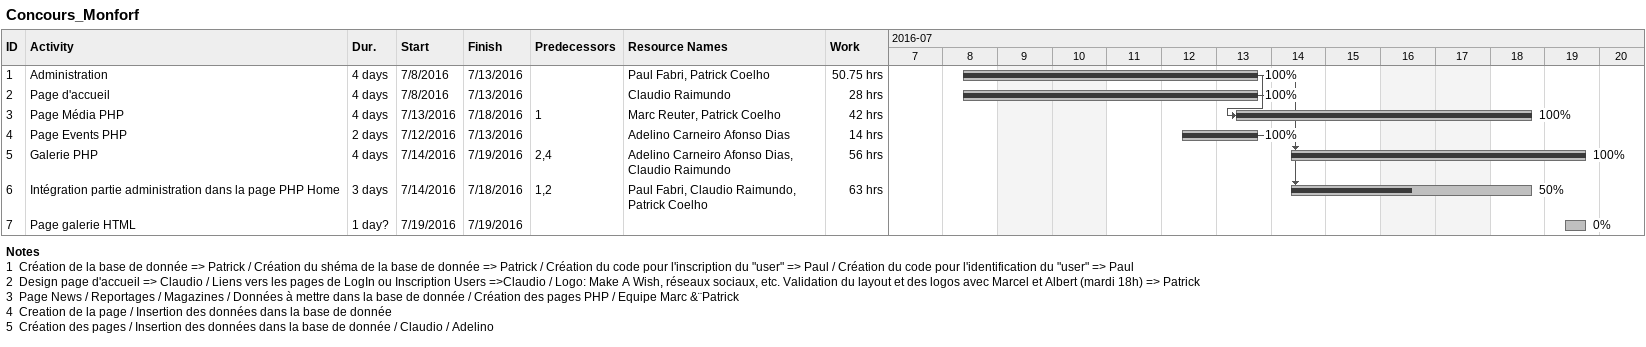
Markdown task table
Concours_Monforf

| ID | Task | Duration | Start | Finish | Predecessors | Resources | % complete | Work (h) |
|---|---|---|---|---|---|---|---|---|
| 1 | Administration | 4d | 2016-07-08 | 2016-07-13 |  | Paul Fabri, Patrick Coelho | 100 | 50.75 |
| 2 | Page d'accueil | 4d | 2016-07-08 | 2016-07-13 |  | Claudio Raimundo | 100 | 28 |
| 3 | Page Média PHP | 4d | 2016-07-13 | 2016-07-18 | 1 | Marc Reuter, Patrick Coelho | 100 | 42 |
| 4 | Page Events PHP | 2d | 2016-07-12 | 2016-07-13 |  | Adelino Carneiro Afonso Dias | 100 | 14 |
| 5 | Galerie PHP | 4d | 2016-07-14 | 2016-07-19 | 2, 4 | Adelino Carneiro Afonso Dias, Claudio Raimundo | 100 | 56 |
| 6 | Intégration partie administration dans la page PHP Home | 3d | 2016-07-14 | 2016-07-18 | 1, 2 | Paul Fabri, Claudio Raimundo, Patrick Coelho | 50 | 63 |
| 7 | Page galerie HTML | 1d? | 2016-07-19 | 2016-07-19 |  |  | 0 |  |

Notes
- 1: Création de la base de donnée => Patrick / Création du shéma de la base de donnée => Patrick / Création du code pour l'inscription du "user" => Paul / Création du code pour l'identification du "user" => Paul
- 2: Design page d'accueil => Claudio / Liens vers les pages de LogIn ou Inscription Users =>Claudio / Logo: Make A Wish, réseaux sociaux, etc. Validation du layout et des logos avec Marcel et Albert (mardi 18h) => Patrick
- 3: Page News / Reportages / Magazines / Données à mettre dans la base de donnée / Création des pages PHP / Equipe Marc &¨Patrick
- 4: Creation de la page / Insertion des données dans la base de donnée
- 5: Création des pages / Insertion des données dans la base de donnée / Claudio / Adelino
